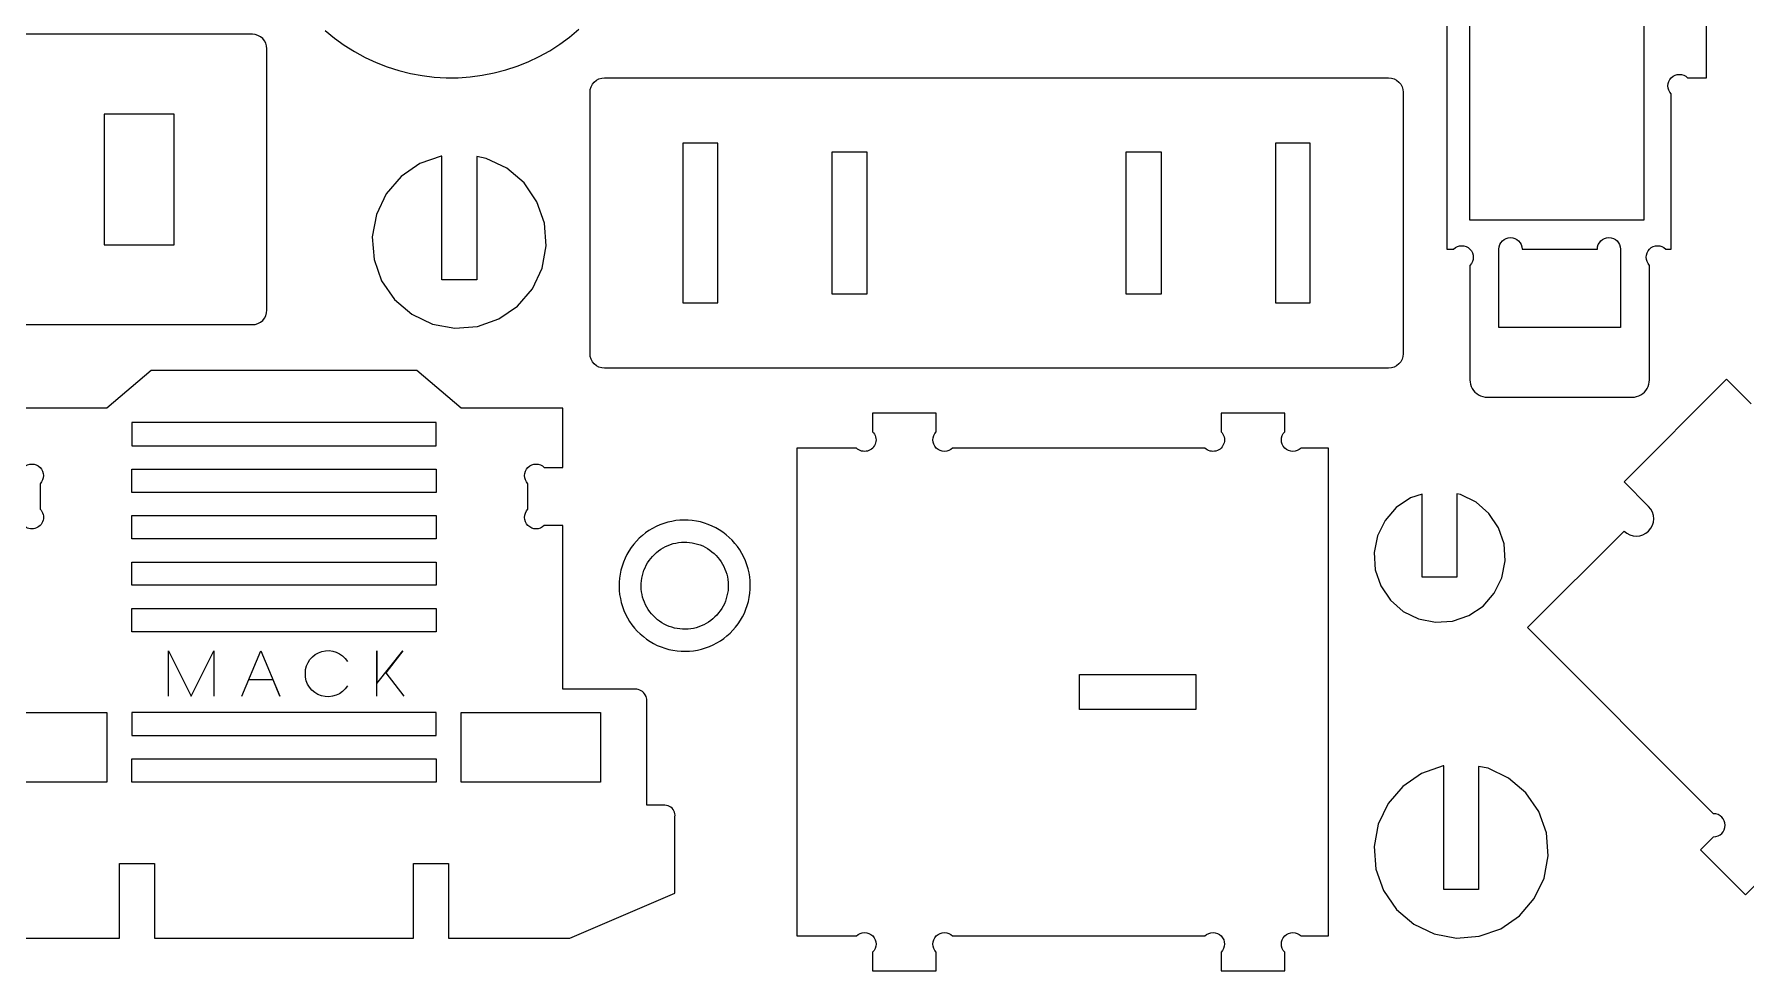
# Model space of a CAD drawing. Extents: x 10 to 601, y 10 to 599.
# Drawn here: x 168.2 to 404, y 259.5 to 388.5 of the extents above; entities that cross this region are included whole.
import ezdxf

# ---------------------------------------------------------------- set-up
doc = ezdxf.new("R2010")
doc.units = 0
doc.header["$MEASUREMENT"] = 0
for name, color, linetype in [('EXT', 1, 'CONTINUOUS'), ('INT', 150, 'CONTINUOUS'), ('POCKET_1_1MM', 105, 'CONTINUOUS')]:
    doc.layers.add(name, color=color, linetype=linetype)

msp = doc.modelspace()

# ---------------------------------------------------------------- linework, layer by layer
at = {"layer": 'EXT'}
for points in [[(362.78, 426.14), (362.78, 358.94), (363.74, 358.94, -1), (365.98, 356.7), (365.98, 340.94), (366, 340.63), (366.06, 340.32), (366.16, 340.02), (366.3, 339.74), (366.48, 339.48), (366.68, 339.24), (366.92, 339.04), (367.18, 338.86), (367.46, 338.72), (367.76, 338.62), (368.07, 338.56), (368.38, 338.54), (388.32, 338.54), (388.63, 338.56), (388.94, 338.62), (389.23, 338.72), (389.52, 338.86), (389.78, 339.04), (390.01, 339.24), (390.22, 339.48), (390.39, 339.74), (390.53, 340.02), (390.63, 340.32), (390.69, 340.63), (390.72, 340.94), (390.72, 356.7, -1), (392.96, 358.94), (393.71, 358.94), (393.71, 380.31, -1), (395.95, 382.55), (398.55, 382.55), (398.55, 402.53)], [(163.09, 264.04), (179.98, 264.04), (179.98, 274.33), (184.78, 274.33), (184.78, 264.04), (220.48, 264.04), (220.48, 274.33), (225.28, 274.33), (225.28, 264.04), (241.98, 264.04), (256.48, 270.25), (256.48, 280.73), (256.5, 280.95), (256.48, 281.16), (256.43, 281.38), (256.34, 281.58), (256.23, 281.76), (256.08, 281.93), (255.92, 282.07), (255.73, 282.18), (255.53, 282.27), (255.32, 282.32), (255.1, 282.34), (254.88, 282.33), (252.62, 282.33), (252.62, 296.73), (252.6, 296.94), (252.56, 297.14), (252.5, 297.34), (252.4, 297.53), (252.29, 297.7), (252.15, 297.86), (251.99, 298), (251.82, 298.11), (251.63, 298.21), (251.43, 298.27), (251.23, 298.31), (251.02, 298.33), (241.03, 298.33), (241.03, 320.87), (238.48, 320.87, -1), (236.23, 323.12), (236.23, 326.63, -1), (238.48, 328.87), (241.03, 328.87), (241.03, 337.04), (227.02, 337.04), (220.92, 342.24), (184.35, 342.24), (178.25, 337.04), (164.23, 337.04)], [(405.74, 271.79), (403.94, 269.98), (397.73, 276.19), (399.54, 277.99, 1), (399.54, 281.17), (373.9, 306.81), (387.21, 320.11, 1), (390.6, 323.5), (387.21, 326.9), (401.33, 341.02), (404.72, 337.63, 1)], [(166.79, 328.87, -1), (169.03, 326.63), (169.03, 323.12, -1), (166.79, 320.87)]]:
    msp.add_lwpolyline(points, format="xyb", dxfattribs=at)
msp.add_lwpolyline([(208.31, 389.04), (209.6, 387.99), (210.94, 387.02), (212.35, 386.14), (213.81, 385.35), (215.31, 384.65), (216.85, 384.05), (218.43, 383.54), (220.04, 383.14), (221.67, 382.84), (223.32, 382.64), (224.98, 382.54), (226.63, 382.55), (228.29, 382.66), (229.93, 382.88), (231.56, 383.2), (233.17, 383.62), (234.74, 384.14), (236.28, 384.76), (237.78, 385.47), (239.23, 386.27), (240.62, 387.17), (241.96, 388.15), (243.23, 389.22)], dxfattribs=at)
for points in [[(389.92, 390.62), (389.92, 362.94), (365.98, 362.94), (365.98, 390.62)], [(234.8, 351.1), (236.84, 353.49), (238.19, 356.31), (238.76, 359.39), (238.51, 362.52), (237.47, 365.47), (235.7, 368.05), (233.31, 370.09), (230.49, 371.44), (229.17, 371.68), (229.17, 354.72), (224.37, 354.72), (224.37, 371.76), (224.28, 371.76), (221.33, 370.72), (218.75, 368.94), (216.71, 366.56), (215.36, 363.73), (214.79, 360.65), (215.04, 357.53), (216.08, 354.58), (217.86, 352), (220.24, 349.96), (223.07, 348.61), (226.15, 348.04), (229.27, 348.29), (232.22, 349.33)], [(367.79, 309.78), (369.34, 311.55), (370.38, 313.67), (370.84, 315.99), (370.68, 318.34), (369.91, 320.57), (368.6, 322.53), (366.82, 324.09), (364.7, 325.13), (364.2, 325.23), (364.2, 313.76), (359.4, 313.76), (359.4, 325.21), (357.8, 324.66), (355.84, 323.35), (354.29, 321.57), (353.25, 319.45), (352.79, 317.14), (352.95, 314.78), (353.71, 312.55), (355.03, 310.59), (356.8, 309.04), (358.92, 308), (361.24, 307.54), (363.59, 307.7), (365.83, 308.46)], [(258.48, 303.56), (259.04, 303.62), (259.6, 303.72), (260.15, 303.85), (260.7, 304.01), (261.23, 304.21), (261.75, 304.44), (262.25, 304.7), (262.74, 304.99), (263.21, 305.32), (263.65, 305.67), (264.07, 306.05), (264.47, 306.46), (264.84, 306.89), (265.19, 307.34), (265.5, 307.81), (265.79, 308.3), (266.04, 308.81), (266.26, 309.33), (266.45, 309.87), (266.6, 310.42), (266.72, 310.97), (266.8, 311.53), (266.85, 312.1), (266.86, 312.67), (266.84, 313.23), (266.78, 313.8), (266.69, 314.36), (266.56, 314.91), (266.39, 315.46), (266.19, 315.99), (265.96, 316.51), (265.7, 317.01), (265.41, 317.5), (265.08, 317.96), (264.73, 318.41), (264.35, 318.83), (263.95, 319.23), (263.52, 319.6), (263.07, 319.94), (262.59, 320.26), (262.1, 320.54), (261.59, 320.8), (261.07, 321.02), (260.53, 321.2), (259.99, 321.36), (259.43, 321.48), (258.87, 321.56), (258.3, 321.61), (257.74, 321.62), (257.17, 321.6), (256.6, 321.54), (256.04, 321.44), (255.49, 321.31), (254.95, 321.15), (254.41, 320.95), (253.89, 320.72), (253.39, 320.46), (252.9, 320.17), (252.44, 319.84), (251.99, 319.49), (251.57, 319.11), (251.17, 318.7), (250.8, 318.28), (250.46, 317.82), (250.14, 317.35), (249.86, 316.86), (249.61, 316.35), (249.39, 315.83), (249.2, 315.29), (249.04, 314.74), (248.93, 314.19), (248.84, 313.63), (248.8, 313.06), (248.78, 312.49), (248.81, 311.93), (248.86, 311.36), (248.96, 310.8), (249.09, 310.25), (249.25, 309.7), (249.45, 309.17), (249.68, 308.65), (249.94, 308.15), (250.24, 307.66), (250.56, 307.2), (250.91, 306.75), (251.29, 306.33), (251.7, 305.93), (252.13, 305.56), (252.58, 305.22), (253.05, 304.9), (253.54, 304.62), (254.05, 304.36), (254.58, 304.14), (255.11, 303.96), (255.66, 303.8), (256.21, 303.68), (256.78, 303.6), (257.34, 303.55), (257.91, 303.54)], [(259.03, 306.7), (258.66, 306.64), (258.28, 306.6), (257.91, 306.58), (257.53, 306.59), (257.16, 306.62), (256.78, 306.67), (256.41, 306.75), (256.05, 306.85), (255.69, 306.97), (255.35, 307.12), (255.01, 307.28), (254.68, 307.47), (254.37, 307.68), (254.06, 307.9), (253.78, 308.15), (253.51, 308.41), (253.25, 308.69), (253.02, 308.98), (252.8, 309.29), (252.61, 309.62), (252.43, 309.95), (252.28, 310.29), (252.14, 310.64), (252.03, 311.01), (251.95, 311.37), (251.88, 311.74), (251.84, 312.12), (251.82, 312.49), (251.83, 312.87), (251.86, 313.25), (251.91, 313.62), (251.99, 313.99), (252.09, 314.35), (252.21, 314.71), (252.36, 315.06), (252.52, 315.4), (252.71, 315.72), (252.92, 316.04), (253.15, 316.34), (253.39, 316.62), (253.65, 316.9), (253.93, 317.15), (254.23, 317.38), (254.54, 317.6), (254.86, 317.8), (255.19, 317.97), (255.53, 318.13), (255.89, 318.26), (256.25, 318.37), (256.61, 318.46), (256.99, 318.52), (257.36, 318.56), (257.74, 318.58), (258.11, 318.57), (258.49, 318.54), (258.86, 318.49), (259.23, 318.41), (259.59, 318.31), (259.95, 318.19), (260.3, 318.05), (260.64, 317.88), (260.96, 317.69), (261.28, 317.48), (261.58, 317.26), (261.87, 317.01), (262.14, 316.75), (262.39, 316.47), (262.63, 316.18), (262.84, 315.87), (263.04, 315.55), (263.21, 315.21), (263.37, 314.87), (263.5, 314.52), (263.61, 314.16), (263.7, 313.79), (263.76, 313.42), (263.8, 313.04), (263.82, 312.67), (263.82, 312.29), (263.79, 311.91), (263.73, 311.54), (263.65, 311.17), (263.55, 310.81), (263.43, 310.45), (263.29, 310.1), (263.12, 309.77), (262.93, 309.44), (262.73, 309.12), (262.5, 308.82), (262.25, 308.54), (261.99, 308.27), (261.71, 308.01), (261.42, 307.78), (261.11, 307.56), (260.79, 307.36), (260.45, 307.19), (260.11, 307.03), (259.76, 306.9), (259.4, 306.79)], [(328.22, 295.54), (312.22, 295.54), (312.22, 300.34), (328.22, 300.34)], [(372.8, 267.1), (374.84, 269.49), (376.19, 272.31), (376.76, 275.39), (376.51, 278.52), (375.47, 281.47), (373.7, 284.05), (371.31, 286.09), (368.49, 287.44), (367.17, 287.68), (367.17, 270.72), (362.37, 270.72), (362.37, 287.76), (362.28, 287.76), (359.33, 286.72), (356.75, 284.94), (354.71, 282.56), (353.36, 279.73), (352.79, 276.65), (353.04, 273.53), (354.08, 270.58), (355.86, 268), (358.24, 265.96), (361.07, 264.61), (364.15, 264.04), (367.27, 264.29), (370.22, 265.33)]]:
    msp.add_lwpolyline(points, close=True, dxfattribs=at)
for points in [[(198.28, 388.54), (90.28, 388.54, 0.414214), (88.28, 386.54), (88.28, 350.54, 0.414214), (90.28, 348.54), (198.28, 348.54, 0.414214), (200.28, 350.54), (200.28, 386.54, 0.414214)], [(356.78, 380.54), (356.78, 344.54, -0.414214), (354.78, 342.54), (246.78, 342.54, -0.414214), (244.78, 344.54), (244.78, 380.54, -0.414214), (246.78, 382.54), (354.78, 382.54, -0.414214)], [(386.72, 348.14), (369.98, 348.14), (369.98, 358.94, -1), (373.16, 358.94), (383.54, 358.94, -1), (386.72, 358.94)], [(346.49, 264.34), (346.49, 331.54), (342.73, 331.54, -1), (340.48, 333.79), (340.48, 336.34), (331.71, 336.34), (331.71, 333.79, -1), (329.47, 331.54), (294.73, 331.54, -1), (292.48, 333.79), (292.48, 336.34), (283.71, 336.34), (283.71, 333.79, -1), (281.47, 331.54), (273.28, 331.54), (273.28, 264.34), (281.47, 264.34, -1), (283.71, 262.09), (283.71, 259.54), (292.48, 259.54), (292.48, 262.09, -1), (294.73, 264.34), (329.47, 264.34, -1), (331.71, 262.09), (331.71, 259.54), (340.48, 259.54), (340.48, 262.09, -1), (342.73, 264.34)]]:
    msp.add_lwpolyline(points, format="xyb", close=True, dxfattribs=at)
at = {"layer": 'INT'}
for points in [[(187.48, 377.54), (177.88, 377.54), (177.88, 359.54), (187.48, 359.54)], [(262.38, 373.54), (257.58, 373.54), (257.58, 351.54), (262.38, 351.54)], [(343.98, 373.54), (339.18, 373.54), (339.18, 351.54), (343.98, 351.54)], [(278.13, 352.74), (278.13, 372.34), (282.93, 372.34), (282.93, 352.74)], [(323.43, 372.34), (323.43, 352.74), (318.63, 352.74), (318.63, 372.34)]]:
    msp.add_lwpolyline(points, close=True, dxfattribs=at)
at = {"layer": 'POCKET_1_1MM'}
for points in [[(223.59, 335.04), (181.68, 335.04), (181.68, 331.84), (223.59, 331.84)], [(223.59, 328.64), (223.59, 325.44), (181.68, 325.44), (181.68, 328.64)], [(223.59, 322.24), (223.59, 319.04), (181.68, 319.04), (181.68, 322.24)], [(223.59, 315.84), (223.59, 312.64), (181.68, 312.64), (181.68, 315.84)], [(223.59, 309.44), (223.59, 306.24), (181.68, 306.24), (181.68, 309.44)], [(178.25, 295.13), (178.25, 285.53), (159.05, 285.53), (159.05, 295.13)], [(223.59, 295.13), (181.68, 295.13), (181.68, 291.93), (223.59, 291.93)], [(246.22, 285.53), (227.02, 285.53), (227.02, 295.13), (246.22, 295.13)], [(223.59, 288.73), (223.59, 285.53), (181.68, 285.53), (181.68, 288.73)]]:
    msp.add_lwpolyline(points, close=True, dxfattribs=at)
for points in [[(186.74, 297.36), (186.74, 303.59), (189.85, 297.36), (192.97, 303.59), (192.97, 297.36)], [(196.83, 297.36), (199.44, 303.59), (202.06, 297.36), (201.12, 299.6), (197.82, 299.6)], [(215.4, 297.36), (215.4, 303.59), (215.4, 299.1), (219.01, 303.59), (216.64, 300.6), (219.13, 297.36)]]:
    msp.add_lwpolyline(points, dxfattribs=at)
msp.add_lwpolyline([(211.36, 298.79, -0.77786), (205.57, 300.53, -0.756443), (211.36, 302.15)], format="xyb", dxfattribs=at)

doc.saveas('drawing.dxf')
